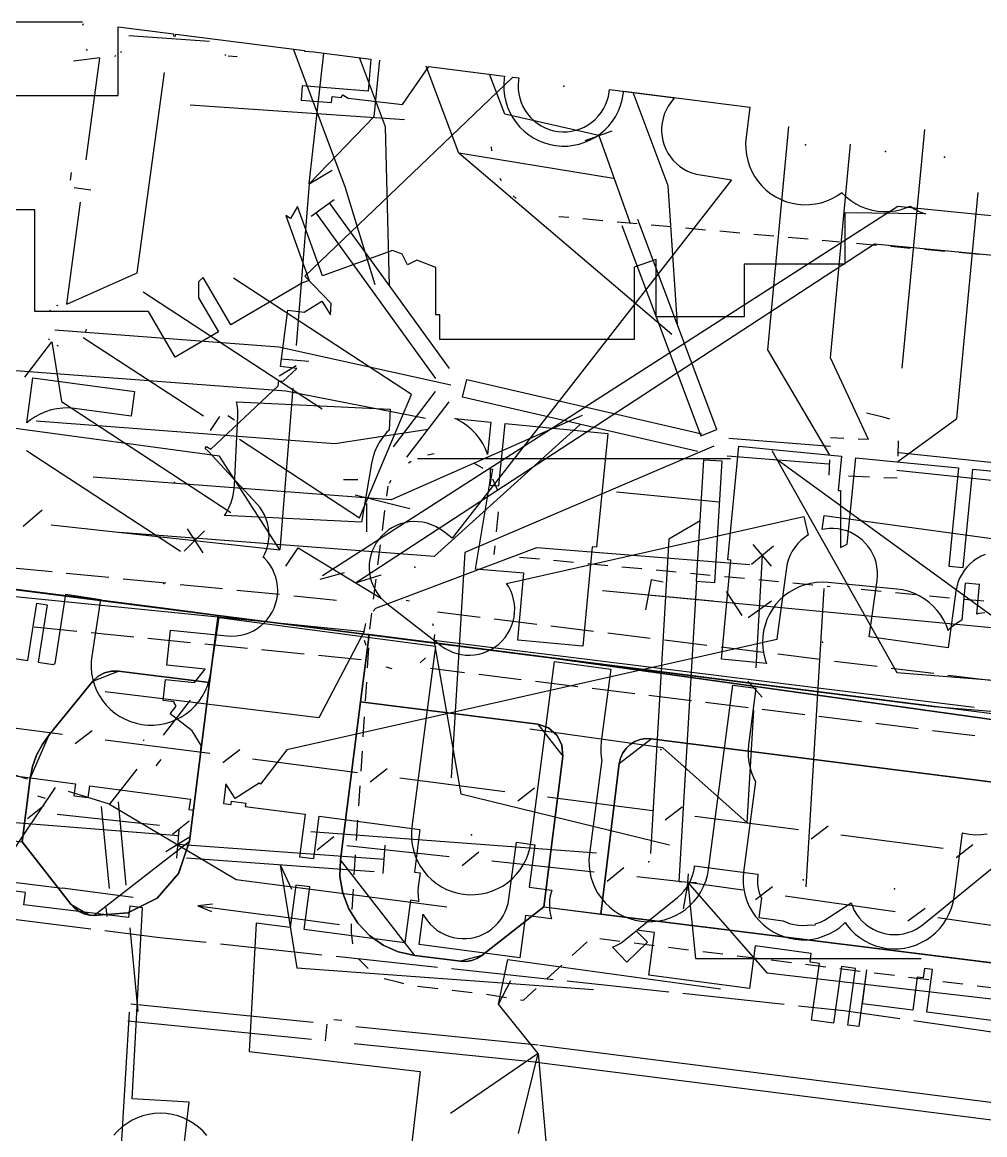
# Model space of a CAD drawing. Header units: metres. Extents: x -3782 to -2031, y 18790 to 19846.
# Drawn here: x -2597.75 to -2564.06, y 18835.66 to 18874.61 of the extents above; entities that cross this region are included whole.
import ezdxf

# ---------------------------------------------------------------- set-up
doc = ezdxf.new("R2010")
doc.units = ezdxf.units.M
for name, color, linetype in [('BOUNDARY', 7, 'Continuous'), ('CURB', 7, 'Continuous'), ('ELECTR_CABLE', 7, 'Continuous'), ('ELECTR_CABLE_COMM', 7, 'Continuous'), ('GAS', 7, 'Continuous'), ('GRASS', 7, 'Continuous'), ('GROUND', 7, 'Continuous'), ('OVERHEAD_POWER_LINE', 7, 'Continuous'), ('ROAD', 7, 'Continuous'), ('SEWER', 7, 'Continuous'), ('SIDEWALK_PATH', 7, 'Continuous'), ('TREE', 7, 'Continuous'), ('WATER_PIPELINE', 7, 'Continuous')]:
    doc.layers.add(name, color=color, linetype=linetype)

msp = doc.modelspace()

# ---------------------------------------------------------------- linework, layer by layer
at = {"layer": 'BOUNDARY'}
msp.add_lwpolyline([(-2641.02, 18864.223), (-2633.237, 18861.024), (-2625.161, 18858.661), (-2616.881, 18857.158), (-2585.777, 18853.191), (-2565.837, 18850.651), (-2558.559, 18850.06), (-2551.256, 18850.135), (-2543.991, 18850.876), (-2536.824, 18852.276)], dxfattribs=at)
at = {"layer": 'CURB'}
for points in [[(-2581.341, 18870.246), (-2581.329, 18870.109)], [(-2581.03, 18869.156), (-2580.984, 18869.074)], [(-2580.562, 18868.534), (-2580.461, 18868.441)], [(-2578.622, 18867.769), (-2578.971, 18867.801)], [(-2577.425, 18867.661), (-2578.124, 18867.725)], [(-2576.228, 18867.553), (-2576.927, 18867.617)], [(-2575.032, 18867.445), (-2575.73, 18867.508)], [(-2573.835, 18867.337), (-2574.534, 18867.4)], [(-2572.638, 18867.229), (-2573.337, 18867.292)], [(-2571.442, 18867.121), (-2572.14, 18867.184)], [(-2570.245, 18867.013), (-2570.944, 18867.076)], [(-2569.144, 18866.914), (-2569.747, 18866.968)], [(-2567.851, 18866.8), (-2568.55, 18866.861)], [(-2566.655, 18866.694), (-2567.353, 18866.756)], [(-2565.458, 18866.588), (-2566.156, 18866.65)], [(-2564.261, 18866.482), (-2564.96, 18866.544)], [(-2583.565, 18859.469), (-2583.446, 18859.494)], [(-2583.446, 18859.494), (-2583.325, 18859.512)], [(-2584.231, 18859.182), (-2584.132, 18859.244)], [(-2581.926, 18859.179), (-2581.626, 18858.997)], [(-2584.957, 18858.365), (-2585.002, 18858.013)], [(-2584.899, 18858.473), (-2584.835, 18858.577)], [(-2581.29, 18858.629), (-2581.122, 18858.256)], [(-2585.065, 18857.517), (-2585.155, 18856.812)], [(-2581.096, 18857.471), (-2581.163, 18856.772)], [(-2585.219, 18856.316), (-2585.308, 18855.612)], [(-2581.211, 18856.275), (-2581.24, 18855.973)], [(-2580.345, 18855.888), (-2579.647, 18855.822)], [(-2579.149, 18855.775), (-2578.451, 18855.709)], [(-2577.953, 18855.662), (-2577.255, 18855.596)], [(-2576.757, 18855.549), (-2576.058, 18855.483)], [(-2575.561, 18855.436), (-2574.862, 18855.37)], [(-2574.364, 18855.323), (-2573.666, 18855.257)], [(-2573.168, 18855.21), (-2572.47, 18855.144)], [(-2585.372, 18855.116), (-2585.462, 18854.412)], [(-2571.972, 18855.097), (-2571.274, 18855.031)], [(-2570.776, 18854.984), (-2570.077, 18854.918)], [(-2569.58, 18854.871), (-2569.465, 18854.86)], [(-2568.383, 18854.757), (-2567.685, 18854.691)], [(-2567.187, 18854.643), (-2566.489, 18854.577)], [(-2565.991, 18854.529), (-2565.293, 18854.463)], [(-2564.795, 18854.415), (-2564.097, 18854.349)], [(-2590.893, 18853.843), (-2591.19, 18851.491)], [(-2585.525, 18853.916), (-2585.595, 18853.365)], [(-2585.631, 18852.711), (-2585.673, 18852.002)], [(-2551.233, 18848.966), (-2551.799, 18848.52), (-2579.762, 18852.425)], [(-2597.747, 18845.916), (-2597.465, 18848.137), (-2596.81, 18849.659), (-2595.273, 18851.537), (-2594.373, 18851.896), (-2591.19, 18851.491)], [(-2595.377, 18843.353), (-2595.241, 18843.336), (-2591.893, 18845.936), (-2591.19, 18851.491)], [(-2585.702, 18851.503), (-2585.74, 18850.85)], [(-2579.488, 18843.636), (-2581.668, 18841.936), (-2582.407, 18841.733), (-2584.008, 18841.933), (-2586.612, 18845.288), (-2585.908, 18850.82)], [(-2585.908, 18850.82), (-2579.699, 18850.03), (-2578.833, 18848.915), (-2579.488, 18843.636)], [(-2585.776, 18850.295), (-2585.823, 18849.587)], [(-2577.503, 18843.388), (-2576.85, 18848.656), (-2575.731, 18849.525), (-2555.864, 18846.999), (-2554.997, 18845.884), (-2555.646, 18840.658)], [(-2585.855, 18849.088), (-2585.901, 18848.392)], [(-2585.934, 18847.88), (-2585.98, 18847.172)], [(-2586.013, 18846.673), (-2586.059, 18845.964)], [(-2597.747, 18845.916), (-2596.048, 18843.732), (-2595.382, 18843.353)], [(-2586.092, 18845.465), (-2586.138, 18844.757)], [(-2586.171, 18844.258), (-2586.217, 18843.549)], [(-2579.488, 18843.636), (-2553.665, 18840.411)], [(-2586.232, 18843.05), (-2586.234, 18842.743)], [(-2586.234, 18842.743), (-2586.187, 18842.342)], [(-2578.497, 18841.93), (-2577.974, 18842.41)], [(-2577.535, 18842.526), (-2576.83, 18842.438)], [(-2576.334, 18842.376), (-2575.629, 18842.289)], [(-2575.133, 18842.227), (-2574.428, 18842.139)], [(-2573.932, 18842.077), (-2573.227, 18841.99)], [(-2585.98, 18841.82), (-2585.641, 18841.482)], [(-2579.39, 18841.113), (-2578.866, 18841.592)], [(-2572.731, 18841.928), (-2572.027, 18841.84)], [(-2571.53, 18841.778), (-2570.826, 18841.691)], [(-2570.33, 18841.629), (-2569.625, 18841.541)], [(-2569.129, 18841.479), (-2568.424, 18841.392)], [(-2567.928, 18841.33), (-2567.223, 18841.242)], [(-2566.727, 18841.18), (-2566.023, 18841.093)], [(-2585.084, 18841.135), (-2584.603, 18841.012)], [(-2584.603, 18841.012), (-2584.398, 18840.952)], [(-2583.908, 18840.863), (-2583.202, 18840.781)], [(-2580.2, 18840.37), (-2579.758, 18840.775)], [(-2565.526, 18841.03), (-2564.822, 18840.942)], [(-2564.326, 18840.879), (-2563.621, 18840.79)], [(-2582.706, 18840.723), (-2582.001, 18840.64)], [(-2581.504, 18840.582), (-2580.803, 18840.468)], [(-2580.31, 18840.388), (-2580.2, 18840.37)]]:
    msp.add_lwpolyline(points, dxfattribs=at)
at = {"layer": 'ELECTR_CABLE'}
for points in [[(-2595.639, 18874.611), (-2599.122, 18874.611)], [(-2598.977, 18872.041), (-2594.394, 18872.041), (-2594.394, 18874.452), (-2592.453, 18874.205), (-2592.453, 18874.13), (-2592.382, 18874.127), (-2592.377, 18874.195), (-2587.868, 18873.62), (-2587.869, 18873.604), (-2587.537, 18873.578), (-2585.548, 18873.324), (-2585.636, 18872.201), (-2587.949, 18872.384), (-2587.982, 18871.885), (-2586.92, 18871.801), (-2586.895, 18872.015), (-2586.584, 18871.979), (-2586.531, 18872.066), (-2586.34, 18871.95), (-2584.437, 18871.729), (-2583.522, 18873.065), (-2583.248, 18873.03), (-2580.865, 18872.726), (-2580.875, 18872.649), (-2580.892, 18872.444), (-2580.888, 18872.238), (-2580.865, 18872.033), (-2580.822, 18871.832), (-2580.759, 18871.635), (-2580.677, 18871.446), (-2580.577, 18871.266), (-2580.46, 18871.097), (-2580.327, 18870.939), (-2580.179, 18870.796), (-2580.017, 18870.668), (-2579.844, 18870.556), (-2579.661, 18870.462), (-2579.469, 18870.386), (-2579.271, 18870.329), (-2579.068, 18870.292), (-2578.863, 18870.275), (-2578.657, 18870.278), (-2578.452, 18870.302), (-2578.251, 18870.345), (-2578.054, 18870.408), (-2577.865, 18870.49), (-2577.685, 18870.59), (-2577.516, 18870.707), (-2577.358, 18870.84), (-2577.215, 18870.988), (-2577.087, 18871.149), (-2576.975, 18871.323), (-2576.881, 18871.506), (-2576.805, 18871.697), (-2576.748, 18871.896), (-2576.711, 18872.098), (-2576.698, 18872.196), (-2572.282, 18871.633), (-2572.415, 18870.585), (-2572.431, 18870.38), (-2572.427, 18870.174), (-2572.402, 18869.969), (-2572.358, 18869.768), (-2572.294, 18869.572), (-2572.211, 18869.383), (-2572.111, 18869.203), (-2571.993, 18869.034), (-2571.859, 18868.878), (-2571.71, 18868.735), (-2571.548, 18868.608), (-2571.374, 18868.497), (-2571.191, 18868.403), (-2570.999, 18868.328), (-2570.8, 18868.273), (-2570.597, 18868.237), (-2570.392, 18868.221), (-2570.186, 18868.225), (-2569.981, 18868.249), (-2569.78, 18868.294), (-2569.584, 18868.358), (-2569.395, 18868.44), (-2569.216, 18868.541), (-2569.066, 18868.646), (-2569.061, 18868.64), (-2568.912, 18868.497), (-2568.75, 18868.37), (-2568.576, 18868.259), (-2568.393, 18868.165), (-2568.201, 18868.09), (-2568.002, 18868.035), (-2567.799, 18867.999), (-2567.594, 18867.983), (-2567.388, 18867.987), (-2567.183, 18868.011), (-2566.982, 18868.056), (-2566.786, 18868.12), (-2566.67, 18868.171), (-2566.51, 18868.069), (-2566.327, 18867.975), (-2566.138, 18867.902), (-2568.961, 18867.94), (-2568.961, 18866.146), (-2572.479, 18866.146), (-2572.479, 18864.301), (-2575.556, 18864.301), (-2575.556, 18866.301), (-2576.332, 18866.039), (-2576.332, 18863.5), (-2583.134, 18863.5), (-2583.134, 18864.368), (-2583.275, 18864.368), (-2583.275, 18866.025), (-2583.934, 18866.284), (-2584.259, 18866.114), (-2584.456, 18866.489), (-2584.791, 18866.621), (-2587.238, 18865.738), (-2588.11, 18868.156), (-2588.361, 18867.739), (-2588.527, 18867.839), (-2587.708, 18865.569), (-2587.941, 18865.485), (-2590.449, 18864.022), (-2591.412, 18865.673), (-2591.576, 18865.523), (-2591.576, 18864.961), (-2590.881, 18863.77), (-2592.399, 18862.884), (-2593.331, 18864.481), (-2597.302, 18864.481), (-2597.302, 18868.041), (-2598.977, 18868.041)], [(-2564.059, 18853.935), (-2564.262, 18853.904), (-2564.341, 18853.884), (-2564.243, 18854.923), (-2564.741, 18854.971), (-2564.863, 18853.681), (-2565.018, 18853.588), (-2565.183, 18853.464), (-2565.335, 18853.325), (-2565.342, 18853.318), (-2565.403, 18853.486), (-2565.491, 18853.672), (-2565.598, 18853.848), (-2565.721, 18854.013), (-2565.86, 18854.166), (-2566.013, 18854.303), (-2566.179, 18854.426), (-2566.356, 18854.531), (-2566.543, 18854.618), (-2566.737, 18854.687), (-2566.937, 18854.737), (-2567.141, 18854.766), (-2569.541, 18854.994), (-2569.747, 18855.004), (-2569.953, 18854.993), (-2570.157, 18854.962), (-2570.356, 18854.911), (-2570.55, 18854.841), (-2570.736, 18854.752), (-2570.912, 18854.646), (-2571.078, 18854.523), (-2571.23, 18854.384), (-2571.368, 18854.231), (-2571.49, 18854.065), (-2571.595, 18853.887), (-2571.683, 18853.701), (-2571.751, 18853.507), (-2571.801, 18853.307), (-2571.83, 18853.103), (-2571.84, 18852.897), (-2571.829, 18852.691), (-2571.798, 18852.487), (-2571.747, 18852.287), (-2571.7, 18852.157), (-2573.273, 18852.306), (-2572.945, 18855.772), (-2573.055, 18855.783), (-2572.666, 18859.764), (-2569.072, 18859.413), (-2569.189, 18858.217), (-2569.112, 18858.217), (-2569.112, 18856.217), (-2568.87, 18856.335), (-2568.574, 18859.365), (-2564.98, 18859.014), (-2565.316, 18855.571), (-2564.818, 18855.524), (-2564.482, 18858.965), (-2560.887, 18858.614)], [(-2576.953, 18858.173), (-2573.358, 18857.822)], [(-2573.583, 18854.344), (-2577.437, 18854.709)], [(-2598.892, 18843.313), (-2595.35, 18842.872)], [(-2594.854, 18842.81), (-2592.931, 18842.571)], [(-2592.931, 18842.571), (-2591.308, 18842.397)], [(-2590.811, 18842.344), (-2587.262, 18841.964)], [(-2586.764, 18841.911), (-2583.215, 18841.531)], [(-2582.718, 18841.478), (-2579.169, 18841.098)], [(-2578.671, 18841.045), (-2575.122, 18840.665)], [(-2574.625, 18840.611), (-2571.076, 18840.232)], [(-2570.578, 18840.178), (-2568.987, 18840.008)], [(-2568.987, 18840.008), (-2567.038, 18839.727)], [(-2566.543, 18839.655), (-2563.01, 18839.145)]]:
    msp.add_lwpolyline(points, dxfattribs=at)
for points in [[(-2597.373, 18862.157), (-2593.82, 18861.68), (-2593.935, 18860.823), (-2595.917, 18861.089), (-2596.122, 18861.107), (-2596.328, 18861.104), (-2596.533, 18861.081), (-2596.735, 18861.038), (-2596.931, 18860.975), (-2597.12, 18860.894), (-2597.301, 18860.794), (-2597.471, 18860.677), (-2597.584, 18860.581)], [(-2584.876, 18861.068), (-2584.911, 18860.325), (-2584.983, 18860.255), (-2585.117, 18860.098), (-2585.234, 18859.929), (-2585.335, 18859.749), (-2585.417, 18859.56), (-2585.481, 18859.364), (-2585.525, 18859.163), (-2585.868, 18857.11), (-2590.672, 18857.336), (-2590.612, 18857.425), (-2590.516, 18857.607), (-2590.437, 18857.797), (-2590.378, 18857.995), (-2590.338, 18858.197), (-2590.318, 18858.402), (-2590.204, 18860.818), (-2590.205, 18861.024), (-2590.226, 18861.229), (-2590.244, 18861.32)], [(-2581.348, 18860.612), (-2581.459, 18859.472), (-2581.463, 18859.487), (-2581.539, 18859.679), (-2581.633, 18859.862), (-2581.744, 18860.036), (-2581.872, 18860.197), (-2582.015, 18860.346), (-2582.171, 18860.48), (-2582.341, 18860.597), (-2582.521, 18860.698), (-2582.606, 18860.735)], [(-2581.285, 18858.96), (-2581.379, 18858.401), (-2581.064, 18858.376), (-2580.851, 18860.564), (-2577.256, 18860.213), (-2577.645, 18856.231), (-2577.795, 18856.246), (-2578.122, 18852.764), (-2580.407, 18852.979), (-2580.187, 18855.325), (-2581.885, 18855.463), (-2581.382, 18858.47), (-2581.358, 18858.674), (-2581.354, 18858.88), (-2581.362, 18858.973)]]:
    msp.add_lwpolyline(points, close=True, dxfattribs=at)
at = {"layer": 'ELECTR_CABLE_COMM'}
for points in [[(-2586.441, 18868.85), (-2588.249, 18873.668)], [(-2585.037, 18870.953), (-2585.945, 18873.374)], [(-2582.464, 18870.033), (-2583.605, 18873.076)], [(-2580.862, 18871.388), (-2581.389, 18872.794)], [(-2575.142, 18868.883), (-2576.369, 18872.154)], [(-2577.571, 18870.641), (-2580.862, 18871.388)], [(-2584.894, 18865.385), (-2585.037, 18870.953)], [(-2578.042, 18870.472), (-2577.1, 18870.81)], [(-2571.649, 18863.146), (-2570.917, 18870.963)], [(-2566.945, 18862.495), (-2566.162, 18870.854)], [(-2577.571, 18870.641), (-2576.478, 18867.595)], [(-2575.011, 18863.684), (-2582.464, 18870.033)], [(-2577.051, 18869.137), (-2582.464, 18870.033)], [(-2569.456, 18862.861), (-2568.755, 18870.346)], [(-2585.398, 18865.413), (-2586.441, 18868.85)], [(-2574.818, 18864.023), (-2575.142, 18868.883)], [(-2565.038, 18860.738), (-2564.296, 18868.654)], [(-2587.638, 18867.816), (-2586.828, 18868.402)], [(-2582.799, 18862.486), (-2586.99, 18868.285)], [(-2587.476, 18867.933), (-2583.285, 18862.135)], [(-2573.439, 18860.347), (-2576.197, 18867.7)], [(-2576.759, 18867.489), (-2574, 18860.136)], [(-2588.768, 18863.235), (-2596.61, 18863.832)], [(-2582.749, 18861.905), (-2588.768, 18863.235)], [(-2569.487, 18859.45), (-2571.649, 18863.146)], [(-2568.13, 18859.999), (-2569.456, 18862.861)], [(-2588.526, 18861.689), (-2598.913, 18862.48)], [(-2582.334, 18861.482), (-2582.19, 18862.102)], [(-2582.19, 18862.102), (-2573.959, 18860.196)], [(-2583.635, 18860.733), (-2588.526, 18861.689)], [(-2583.29, 18861.687), (-2584.76, 18859.742)], [(-2574.103, 18859.576), (-2582.334, 18861.482)], [(-2584.282, 18859.38), (-2582.811, 18861.325)], [(-2586.809, 18859.848), (-2597.257, 18860.643)], [(-2578.147, 18860.839), (-2584.84, 18857.893)], [(-2567.62, 18860.78), (-2568.202, 18860.928)], [(-2567.378, 18860.717), (-2567.621, 18860.779)], [(-2567.104, 18859.23), (-2565.038, 18860.738)], [(-2583.546, 18860.353), (-2586.809, 18859.848)], [(-2578.218, 18860.529), (-2583.336, 18855.904)], [(-2574, 18860.136), (-2573.439, 18860.347)], [(-2573.02, 18860.05), (-2569.462, 18859.767)], [(-2568.994, 18860.035), (-2569.462, 18860.055)], [(-2568.13, 18859.999), (-2568.495, 18860.014)], [(-2567.096, 18859.417), (-2567.074, 18859.954)], [(-2573.544, 18859.773), (-2582.253, 18856.046)], [(-2571.516, 18859.611), (-2567.136, 18851.845)], [(-2567.071, 18859.546), (-2557.115, 18858.497)], [(-2574.151, 18855.026), (-2573.892, 18859.293)], [(-2573.892, 18859.293), (-2573.257, 18859.255)], [(-2573.257, 18859.255), (-2573.517, 18854.987)], [(-2569.512, 18859.133), (-2573.071, 18859.416)], [(-2571.292, 18859.275), (-2563.046, 18853.276)], [(-2569.494, 18859.293), (-2569.516, 18858.756)], [(-2584.84, 18857.893), (-2595.269, 18858.687)], [(-2568.825, 18858.727), (-2568.095, 18858.696)], [(-2557.182, 18857.864), (-2567.138, 18858.913)], [(-2567.596, 18858.675), (-2567.128, 18858.655)], [(-2574.022, 18857.16), (-2575.116, 18856.515)], [(-2583.336, 18855.904), (-2594.335, 18856.741)], [(-2575.116, 18856.515), (-2575.763, 18845.503)], [(-2582.253, 18856.046), (-2582.733, 18848.153)], [(-2571.458, 18856.267), (-2572.224, 18855.625)], [(-2571.52, 18855.562), (-2572.162, 18856.328)], [(-2572.063, 18852.012), (-2571.841, 18855.946)], [(-2574.751, 18844.512), (-2574.133, 18855.025)], [(-2573.517, 18854.987), (-2574.151, 18855.026)], [(-2569.688, 18854.783), (-2570.323, 18844.342)], [(-2572.339, 18853.772), (-2571.525, 18854.356)], [(-2567.136, 18851.845), (-2556.71, 18851.014)], [(-2571.856, 18850.983), (-2572.355, 18851.542)], [(-2572.37, 18846.58), (-2572.148, 18850.514)], [(-2600.012, 18850.158), (-2596.339, 18849.682)], [(-2595.892, 18849.357), (-2595.298, 18849.815)], [(-2575.331, 18849.208), (-2579.986, 18849.865)], [(-2594.851, 18849.49), (-2591.178, 18849.014)], [(-2590.731, 18848.689), (-2590.137, 18849.147)], [(-2572.37, 18846.58), (-2575.331, 18849.208)], [(-2589.69, 18848.822), (-2586.016, 18848.346)], [(-2585.57, 18848.021), (-2584.976, 18848.479)], [(-2584.529, 18848.154), (-2580.855, 18847.678)], [(-2580.408, 18847.353), (-2579.815, 18847.811)], [(-2579.368, 18847.486), (-2575.694, 18847.01)], [(-2596.978, 18847.19), (-2597.561, 18846.719)], [(-2575.247, 18846.685), (-2574.654, 18847.143)], [(-2599.032, 18846.669), (-2592.274, 18846.138)], [(-2592.945, 18846.488), (-2596.524, 18846.874)], [(-2591.907, 18846.643), (-2592.491, 18846.173)], [(-2574.207, 18846.818), (-2572.37, 18846.58)], [(-2592.335, 18845.34), (-2592.26, 18846.338)], [(-2587.652, 18846.277), (-2577.652, 18845.535)], [(-2572.37, 18846.58), (-2570.58, 18846.348)], [(-2570.133, 18846.023), (-2569.539, 18846.481)], [(-2592.725, 18845.58), (-2591.87, 18846.098)], [(-2592.298, 18845.839), (-2585.084, 18845.303)], [(-2586.837, 18846.096), (-2587.42, 18845.626)], [(-2569.092, 18846.156), (-2565.512, 18845.693)], [(-2582.804, 18845.395), (-2586.383, 18845.781)], [(-2585.121, 18844.805), (-2585.047, 18845.802)], [(-2581.766, 18845.549), (-2582.35, 18845.079)], [(-2565.065, 18845.368), (-2564.472, 18845.825)], [(-2592.002, 18845.351), (-2585.429, 18844.875)], [(-2588.716, 18845.113), (-2588.14, 18841.501)], [(-2588.716, 18845.113), (-2588.327, 18844.263)], [(-2577.733, 18844.848), (-2581.312, 18845.234)], [(-2576.695, 18845.002), (-2577.279, 18844.532)], [(-2574.452, 18844.494), (-2576.242, 18844.687)], [(-2574.475, 18844.195), (-2574.429, 18844.793)], [(-2574.153, 18844.476), (-2574.751, 18844.512)], [(-2574.452, 18844.494), (-2574.612, 18843.574)], [(-2572.527, 18844.221), (-2574.452, 18844.494)], [(-2574.452, 18844.494), (-2574.189, 18841.832)], [(-2574.452, 18844.494), (-2571.682, 18841.332)], [(-2571.485, 18844.34), (-2572.084, 18843.89)], [(-2567.192, 18843.463), (-2571.042, 18844.01)], [(-2566.15, 18843.583), (-2566.749, 18843.133)], [(-2561.857, 18842.706), (-2565.707, 18843.252)], [(-2574.189, 18841.832), (-2566.282, 18841.832)], [(-2588.14, 18841.501), (-2577.75, 18840.748)], [(-2571.682, 18841.332), (-2563.827, 18840.423)]]:
    msp.add_lwpolyline(points, dxfattribs=at)
at = {"layer": 'GAS'}
for points in [[(-2599.405, 18848.411), (-2595.882, 18847.944), (-2595.937, 18847.531), (-2595.441, 18847.471), (-2595.387, 18847.878), (-2591.864, 18847.411), (-2591.912, 18847.045), (-2591.738, 18847.023), (-2591.514, 18848.993), (-2591.481, 18849.29), (-2591.805, 18849.8), (-2592.569, 18850.396), (-2592.356, 18850.669), (-2592.445, 18850.809), (-2592.429, 18850.819), (-2592.813, 18850.859), (-2592.737, 18851.598), (-2591.714, 18851.493), (-2591.351, 18851.959), (-2592.686, 18852.095), (-2592.56, 18853.331), (-2590.57, 18853.127), (-2590.413, 18853.119), (-2590.256, 18853.126), (-2590.101, 18853.148), (-2589.948, 18853.186), (-2589.8, 18853.238), (-2589.658, 18853.305), (-2589.523, 18853.385), (-2589.397, 18853.478), (-2589.28, 18853.583), (-2589.174, 18853.699), (-2589.08, 18853.825), (-2588.999, 18853.959), (-2588.931, 18854.101), (-2588.878, 18854.249), (-2588.839, 18854.401), (-2588.815, 18854.556), (-2588.807, 18854.713), (-2588.814, 18854.87), (-2588.837, 18855.025), (-2588.874, 18855.178), (-2588.927, 18855.326), (-2588.993, 18855.468), (-2589.074, 18855.603), (-2589.167, 18855.729), (-2589.272, 18855.846), (-2589.313, 18855.884), (-2589.256, 18855.994), (-2589.197, 18856.14), (-2589.153, 18856.291), (-2589.124, 18856.445), (-2589.111, 18856.601), (-2589.113, 18856.758), (-2589.13, 18856.915), (-2589.162, 18857.068), (-2589.21, 18857.218), (-2589.271, 18857.362), (-2589.347, 18857.5), (-2589.436, 18857.629), (-2589.537, 18857.75), (-2591.243, 18859.589), (-2591.346, 18859.69), (-2591.303, 18859.762), (-2591.146, 18859.666), (-2588.788, 18861.877), (-2588.765, 18862.061), (-2588.612, 18862.042), (-2588.138, 18862.486), (-2588.703, 18862.557), (-2588.455, 18864.528), (-2587.88, 18864.456), (-2587.257, 18864.841), (-2586.964, 18864.368), (-2586.93, 18864.759), (-2587.853, 18865.723), (-2580.575, 18872.69), (-2580.369, 18872.664), (-2580.38, 18872.576), (-2580.392, 18872.419), (-2580.389, 18872.262), (-2580.37, 18872.106), (-2580.337, 18871.953), (-2580.288, 18871.804), (-2580.225, 18871.66), (-2580.148, 18871.523), (-2580.058, 18871.394), (-2579.956, 18871.275), (-2579.843, 18871.166), (-2579.719, 18871.069), (-2579.587, 18870.985), (-2579.447, 18870.914), (-2579.301, 18870.857), (-2579.15, 18870.814), (-2578.995, 18870.787), (-2578.838, 18870.774), (-2578.681, 18870.778), (-2578.525, 18870.796), (-2578.372, 18870.83), (-2578.223, 18870.879), (-2578.079, 18870.942), (-2577.942, 18871.019), (-2577.813, 18871.109), (-2577.694, 18871.211), (-2577.585, 18871.324), (-2577.488, 18871.447), (-2577.404, 18871.58), (-2577.333, 18871.72), (-2577.276, 18871.866), (-2577.233, 18872.017), (-2577.206, 18872.172), (-2577.195, 18872.259), (-2574.908, 18871.968), (-2574.952, 18871.924), (-2575.052, 18871.803), (-2575.14, 18871.673), (-2575.215, 18871.534), (-2575.275, 18871.39), (-2575.321, 18871.24), (-2575.353, 18871.086), (-2575.369, 18870.929), (-2575.369, 18870.772), (-2575.355, 18870.616), (-2575.325, 18870.462), (-2575.28, 18870.312), (-2575.22, 18870.166), (-2575.147, 18870.027), (-2575.06, 18869.897), (-2574.961, 18869.775), (-2574.85, 18869.663), (-2574.729, 18869.563), (-2574.599, 18869.475), (-2574.461, 18869.401), (-2574.316, 18869.34), (-2574.166, 18869.294), (-2574.012, 18869.263), (-2572.921, 18869.096), (-2582.706, 18856.543), (-2583.02, 18856.789), (-2583.149, 18856.879), (-2583.285, 18856.956), (-2583.429, 18857.02), (-2583.578, 18857.069), (-2583.731, 18857.103), (-2583.887, 18857.123), (-2584.044, 18857.126), (-2584.201, 18857.115), (-2584.355, 18857.088), (-2584.507, 18857.046), (-2584.653, 18856.989), (-2584.793, 18856.918), (-2584.926, 18856.834), (-2585.05, 18856.738), (-2585.163, 18856.629), (-2585.266, 18856.51), (-2585.356, 18856.382), (-2585.433, 18856.245), (-2585.497, 18856.102), (-2585.546, 18855.953), (-2585.58, 18855.799), (-2585.6, 18855.644), (-2585.603, 18855.487), (-2585.592, 18855.33), (-2585.565, 18855.175), (-2585.523, 18855.024), (-2585.466, 18854.878), (-2585.396, 18854.737), (-2585.311, 18854.605), (-2585.215, 18854.481), (-2585.106, 18854.367), (-2584.987, 18854.265), (-2583.095, 18852.79), (-2582.967, 18852.7), (-2582.83, 18852.622), (-2582.687, 18852.559), (-2582.538, 18852.51), (-2582.384, 18852.475), (-2582.229, 18852.456), (-2582.072, 18852.453), (-2581.915, 18852.464), (-2581.76, 18852.491), (-2581.609, 18852.533), (-2581.463, 18852.59), (-2581.322, 18852.66), (-2581.19, 18852.744), (-2581.066, 18852.841), (-2580.952, 18852.949), (-2580.85, 18853.068), (-2580.76, 18853.197), (-2580.682, 18853.334), (-2580.619, 18853.477), (-2580.569, 18853.626), (-2580.535, 18853.779), (-2580.516, 18853.935), (-2580.512, 18854.092), (-2580.524, 18854.249), (-2580.551, 18854.404), (-2580.593, 18854.555), (-2580.649, 18854.701), (-2580.72, 18854.842), (-2580.798, 18854.965), (-2570.395, 18857.311), (-2570.246, 18856.652), (-2570.251, 18856.649), (-2570.381, 18856.561), (-2570.501, 18856.46), (-2570.611, 18856.347), (-2570.709, 18856.225), (-2570.795, 18856.093), (-2570.867, 18855.954), (-2570.926, 18855.808), (-2570.97, 18855.658), (-2570.999, 18855.503), (-2571.325, 18853.121), (-2571.336, 18852.999), (-2588.482, 18849.132), (-2589.414, 18847.937), (-2589.458, 18847.97), (-2589.456, 18847.968), (-2590.301, 18847.432), (-2590.627, 18847.945), (-2590.705, 18847.258), (-2590.438, 18847.223), (-2590.423, 18847.338), (-2589.927, 18847.274), (-2589.942, 18847.157), (-2587.846, 18846.879), (-2588.043, 18845.392), (-2587.547, 18845.326), (-2587.35, 18846.813), (-2583.827, 18846.346), (-2584.024, 18844.859), (-2583.819, 18844.832), (-2583.885, 18844.337), (-2583.898, 18844.18), (-2583.895, 18844.023), (-2583.878, 18843.867), (-2583.87, 18843.83), (-2584.156, 18843.868), (-2584.353, 18842.381), (-2587.875, 18842.848), (-2587.678, 18844.335), (-2588.174, 18844.401), (-2588.371, 18842.914), (-2589.566, 18843.072), (-2589.808, 18838.572), (-2583.819, 18837.872), (-2584.284, 18833.899)], [(-2564.041, 18855.975), (-2564.185, 18855.913), (-2564.323, 18855.837), (-2564.452, 18855.749), (-2564.573, 18855.648), (-2564.682, 18855.535), (-2564.781, 18855.413), (-2564.866, 18855.281), (-2564.939, 18855.142), (-2564.997, 18854.996), (-2565.041, 18854.846), (-2565.07, 18854.691), (-2565.341, 18852.71), (-2568.1, 18853.088), (-2567.828, 18855.069), (-2567.815, 18855.226), (-2567.816, 18855.383), (-2567.834, 18855.539), (-2567.866, 18855.692), (-2567.913, 18855.842), (-2567.975, 18855.986), (-2568.05, 18856.124), (-2568.139, 18856.254), (-2568.24, 18856.374), (-2568.352, 18856.484), (-2568.475, 18856.582), (-2568.606, 18856.668), (-2568.746, 18856.74), (-2568.891, 18856.799), (-2569.042, 18856.843), (-2569.196, 18856.871), (-2569.353, 18856.885), (-2569.51, 18856.883), (-2569.666, 18856.866), (-2569.751, 18856.848), (-2569.684, 18857.342), (-2561.856, 18856.27)], [(-2562.556, 18839.497), (-2566.082, 18839.955), (-2565.889, 18841.442), (-2566.168, 18841.479), (-2566.214, 18841.152), (-2566.427, 18841.182), (-2566.577, 18840.019), (-2568.34, 18840.248), (-2568.187, 18841.427), (-2568.195, 18841.428), (-2568.471, 18839.447), (-2568.855, 18839.501), (-2568.579, 18841.482), (-2569.074, 18841.551), (-2569.351, 18839.57), (-2570.12, 18839.677), (-2569.844, 18841.658), (-2570.176, 18841.704), (-2570.133, 18842.01), (-2572.101, 18842.271), (-2572.298, 18840.784), (-2575.82, 18841.25), (-2575.623, 18842.737), (-2576.242, 18842.819), (-2574.811, 18843.97), (-2574.694, 18844.074), (-2574.587, 18844.19), (-2574.492, 18844.315), (-2574.41, 18844.449), (-2574.342, 18844.59), (-2574.287, 18844.737), (-2574.248, 18844.889), (-2574.223, 18845.044), (-2574.221, 18845.074), (-2572.004, 18844.78), (-2572.008, 18844.752), (-2572.017, 18844.595), (-2572.01, 18844.438), (-2571.988, 18844.283), (-2571.951, 18844.13), (-2571.899, 18843.982), (-2571.879, 18843.939), (-2571.969, 18843.262), (-2571.118, 18843.149), (-2571.039, 18843.111), (-2570.891, 18843.057), (-2570.739, 18843.018), (-2570.584, 18842.994), (-2570.427, 18842.985), (-2570.27, 18842.992), (-2570.115, 18843.014), (-2570.109, 18843.015), (-2569.995, 18843), (-2569.989, 18843.044), (-2569.962, 18843.051), (-2569.814, 18843.103), (-2569.672, 18843.169), (-2569.537, 18843.249), (-2568.735, 18843.777), (-2568.693, 18843.657), (-2568.626, 18843.515), (-2568.545, 18843.381), (-2568.452, 18843.254), (-2568.347, 18843.138), (-2568.23, 18843.032), (-2568.104, 18842.939), (-2567.97, 18842.858), (-2567.828, 18842.79), (-2567.68, 18842.737), (-2567.528, 18842.699), (-2567.373, 18842.676), (-2567.216, 18842.668), (-2567.059, 18842.675), (-2566.904, 18842.698), (-2566.751, 18842.736), (-2566.603, 18842.789), (-2566.461, 18842.856), (-2566.327, 18842.936), (-2566.2, 18843.03), (-2563.418, 18845.308)], [(-2592.138, 18834.818), (-2591.906, 18836.804), (-2593.903, 18836.912), (-2593.543, 18843.599), (-2593.985, 18843.658), (-2594.031, 18843.271), (-2597.69, 18843.713), (-2597.638, 18844.142), (-2599.93, 18844.445)]]:
    msp.add_lwpolyline(points, dxfattribs=at)
for points in [[(-2579.809, 18845.814), (-2580.006, 18844.327), (-2579.21, 18844.221), (-2579.226, 18844.18), (-2579.265, 18844.028), (-2579.29, 18843.873), (-2579.299, 18843.716), (-2579.293, 18843.559), (-2579.272, 18843.404), (-2579.235, 18843.251), (-2579.222, 18843.214), (-2580.137, 18843.336), (-2580.334, 18841.849), (-2583.857, 18842.315), (-2583.715, 18843.385), (-2583.658, 18843.283), (-2583.569, 18843.153), (-2583.468, 18843.034), (-2583.355, 18842.924), (-2583.232, 18842.827), (-2583.1, 18842.741), (-2582.96, 18842.67), (-2582.814, 18842.612), (-2582.664, 18842.568), (-2582.509, 18842.54), (-2582.353, 18842.527), (-2582.196, 18842.53), (-2582.04, 18842.548), (-2581.886, 18842.581), (-2581.737, 18842.628), (-2581.592, 18842.691), (-2581.455, 18842.767), (-2581.326, 18842.856), (-2581.206, 18842.958), (-2581.097, 18843.07), (-2580.999, 18843.193), (-2580.914, 18843.325), (-2580.842, 18843.465), (-2580.784, 18843.611), (-2580.741, 18843.762), (-2580.713, 18843.916), (-2580.45, 18845.899)], [(-2575.866, 18842.398), (-2576.585, 18841.704), (-2577.086, 18842.223), (-2576.959, 18842.282), (-2576.824, 18842.361), (-2576.697, 18842.454), (-2576.259, 18842.805)]]:
    msp.add_lwpolyline(points, close=True, dxfattribs=at)
at = {"layer": 'GRASS'}
for points in [[(-2555.179, 18849.294), (-2579.762, 18852.425), (-2551.799, 18848.52), (-2551.698, 18848.516), (-2551.6, 18848.532), (-2551.506, 18848.568), (-2551.421, 18848.622), (-2551.348, 18848.692), (-2551.292, 18848.775), (-2551.253, 18848.867), (-2551.233, 18848.966)], [(-2591.19, 18851.491), (-2594.373, 18851.896), (-2594.627, 18851.896), (-2594.869, 18851.833), (-2595.088, 18851.712), (-2595.273, 18851.537), (-2596.81, 18849.659), (-2597.053, 18849.316), (-2597.245, 18848.944), (-2597.383, 18848.549), (-2597.465, 18848.137), (-2597.747, 18845.916), (-2596.048, 18843.732), (-2595.912, 18843.589), (-2595.753, 18843.476), (-2595.574, 18843.397), (-2595.382, 18843.353), (-2595.241, 18843.336), (-2594.054, 18843.425), (-2593.029, 18843.943), (-2592.273, 18844.808), (-2591.893, 18845.936)], [(-2578.833, 18848.915), (-2578.863, 18849.31), (-2579.036, 18849.651), (-2579.324, 18849.903), (-2579.699, 18850.03), (-2585.908, 18850.82), (-2586.612, 18845.288), (-2586.628, 18844.697), (-2586.53, 18844.119), (-2586.321, 18843.571), (-2586.006, 18843.07), (-2585.599, 18842.641), (-2585.12, 18842.303), (-2584.585, 18842.064), (-2584.008, 18841.933), (-2582.407, 18841.733), (-2582.21, 18841.728), (-2582.017, 18841.761), (-2581.835, 18841.831), (-2581.668, 18841.936), (-2579.488, 18843.636)], [(-2554.997, 18845.884), (-2555.027, 18846.279), (-2555.2, 18846.62), (-2555.488, 18846.872), (-2555.864, 18846.999), (-2575.731, 18849.525), (-2575.928, 18849.531), (-2576.121, 18849.498), (-2576.304, 18849.428), (-2576.471, 18849.323), (-2576.614, 18849.187), (-2576.727, 18849.027), (-2576.806, 18848.849), (-2576.85, 18848.656), (-2577.503, 18843.388), (-2555.646, 18840.658)]]:
    msp.add_lwpolyline(points, close=True, dxfattribs=at)
at = {"layer": 'GROUND'}
msp.add_lwpolyline([(-2551.799, 18848.52), (-2565.531, 18850.437), (-2579.762, 18852.425), (-2585.611, 18853.17), (-2585.908, 18850.82), (-2579.699, 18850.03), (-2579.324, 18849.903), (-2579.036, 18849.651), (-2578.863, 18849.31), (-2578.833, 18848.915), (-2579.488, 18843.636), (-2581.668, 18841.936), (-2581.835, 18841.831), (-2582.017, 18841.761), (-2582.21, 18841.728), (-2582.407, 18841.733), (-2584.008, 18841.933), (-2584.585, 18842.064), (-2585.12, 18842.303), (-2585.599, 18842.641), (-2586.006, 18843.07), (-2586.321, 18843.571), (-2586.53, 18844.119), (-2586.628, 18844.697), (-2586.612, 18845.288), (-2585.908, 18850.82), (-2585.611, 18853.17), (-2585.77, 18853.19), (-2590.893, 18853.843), (-2590.893, 18853.843), (-2585.777, 18853.191), (-2565.837, 18850.651), (-2558.559, 18850.06)], dxfattribs=at)
for points in [[(-2591.893, 18845.936), (-2592.273, 18844.808), (-2593.029, 18843.943), (-2594.054, 18843.425), (-2595.241, 18843.336), (-2595.382, 18843.353), (-2595.574, 18843.397), (-2595.753, 18843.476), (-2595.912, 18843.589), (-2596.048, 18843.732), (-2597.747, 18845.916), (-2597.465, 18848.137), (-2597.383, 18848.549), (-2597.245, 18848.944), (-2597.053, 18849.316), (-2596.81, 18849.659), (-2595.273, 18851.537), (-2595.088, 18851.712), (-2594.869, 18851.833), (-2594.627, 18851.896), (-2594.373, 18851.896), (-2591.19, 18851.491)], [(-2575.731, 18849.525), (-2555.864, 18846.999), (-2555.488, 18846.872), (-2555.2, 18846.62), (-2555.027, 18846.279), (-2554.997, 18845.884), (-2555.646, 18840.658), (-2577.503, 18843.388), (-2576.85, 18848.656), (-2576.806, 18848.849), (-2576.727, 18849.027), (-2576.614, 18849.187), (-2576.471, 18849.323), (-2576.304, 18849.428), (-2576.121, 18849.498), (-2575.928, 18849.531)]]:
    msp.add_lwpolyline(points, close=True, dxfattribs=at)
at = {"layer": 'OVERHEAD_POWER_LINE'}
for points in [[(-2598.822, 18844.595), (-2596.34, 18844.297)], [(-2593.862, 18843.969), (-2596.34, 18844.297)], [(-2591.091, 18843.738), (-2591.604, 18843.671)], [(-2591.604, 18843.671), (-2589.125, 18843.343)], [(-2591.604, 18843.671), (-2591.125, 18843.472)], [(-2586.647, 18843.015), (-2589.125, 18843.343)]]:
    msp.add_lwpolyline(points, dxfattribs=at)
at = {"layer": 'ROAD'}
msp.add_lwpolyline([(-2597.748, 18845.916), (-2597.747, 18845.916), (-2596.048, 18843.732), (-2596.047, 18843.731), (-2595.913, 18843.59), (-2595.911, 18843.588), (-2595.753, 18843.477), (-2595.752, 18843.476), (-2595.575, 18843.397), (-2595.574, 18843.397), (-2595.383, 18843.354), (-2595.382, 18843.353), (-2595.242, 18843.336), (-2595.24, 18843.336), (-2594.056, 18843.425), (-2594.053, 18843.426), (-2593.031, 18843.943), (-2593.028, 18843.945), (-2592.274, 18844.807), (-2592.272, 18844.81), (-2591.893, 18845.935), (-2591.893, 18845.937), (-2591.19, 18851.492), (-2590.893, 18853.842), (-2590.893, 18853.843), (-2590.892, 18853.843), (-2585.77, 18853.19), (-2585.612, 18853.17), (-2585.611, 18853.17), (-2585.611, 18853.169), (-2585.908, 18850.82), (-2586.612, 18845.289), (-2586.612, 18845.288), (-2586.629, 18844.698), (-2586.628, 18844.696), (-2586.53, 18844.12), (-2586.53, 18844.118), (-2586.321, 18843.572), (-2586.321, 18843.571), (-2586.007, 18843.071), (-2586.005, 18843.07), (-2585.6, 18842.642), (-2585.598, 18842.641), (-2585.121, 18842.303), (-2585.119, 18842.302), (-2584.586, 18842.064), (-2584.584, 18842.064), (-2584.008, 18841.933), (-2584.007, 18841.933), (-2582.408, 18841.733), (-2582.407, 18841.733), (-2582.211, 18841.728), (-2582.209, 18841.728), (-2582.019, 18841.761), (-2582.017, 18841.762), (-2581.836, 18841.831), (-2581.834, 18841.832), (-2581.669, 18841.936), (-2581.668, 18841.937), (-2579.489, 18843.635), (-2579.488, 18843.636), (-2579.487, 18843.636), (-2558.084, 18840.963)], dxfattribs=at)
at = {"layer": 'SEWER'}
for points in [[(-2595.614, 18874.551), (-2595.637, 18874.498)], [(-2594.019, 18874.146), (-2591.19, 18873.951)], [(-2595.516, 18873.666), (-2595.478, 18873.622)], [(-2594.314, 18873.546), (-2594.27, 18873.586)], [(-2587.701, 18868.957), (-2587.194, 18873.534)], [(-2595.027, 18873.364), (-2595.954, 18873.245)], [(-2595.508, 18869.797), (-2595.027, 18873.364)], [(-2594.511, 18873.421), (-2594.459, 18873.447)], [(-2590.652, 18873.48), (-2590.621, 18873.464)], [(-2590.54, 18873.438), (-2590.231, 18873.416)], [(-2585.433, 18871.316), (-2585.237, 18873.284)], [(-2593.724, 18865.834), (-2592.769, 18872.856)], [(-2591.871, 18871.72), (-2584.363, 18871.204)], [(-2587.701, 18868.957), (-2585.433, 18871.316)], [(-2596.033, 18869.352), (-2596.07, 18869.077)], [(-2587.701, 18868.957), (-2586.897, 18869.433)], [(-2595.926, 18868.824), (-2595.347, 18868.746)], [(-2587.701, 18868.957), (-2588.155, 18863.298)], [(-2596.189, 18864.743), (-2595.708, 18868.31)], [(-2587.234, 18855.235), (-2567.105, 18868.166)], [(-2567.105, 18868.166), (-2560.908, 18867.549)], [(-2586.078, 18854.985), (-2567.921, 18866.848)], [(-2567.921, 18866.848), (-2560.576, 18866.152)], [(-2596.189, 18864.743), (-2593.724, 18865.834)], [(-2584.129, 18861.576), (-2590.351, 18865.645)], [(-2593.513, 18865.177), (-2587.25, 18861.081)], [(-2596.761, 18864.53), (-2596.797, 18864.492)], [(-2596.498, 18864.697), (-2596.546, 18864.677)], [(-2595.878, 18864.653), (-2595.889, 18864.659)], [(-2595.521, 18863.768), (-2595.507, 18863.818)], [(-2595.507, 18863.818), (-2595.496, 18863.869)], [(-2597.66, 18862.185), (-2596.713, 18863.416)], [(-2596.823, 18863.528), (-2596.789, 18863.488)], [(-2596.713, 18863.416), (-2596.374, 18861.329)], [(-2595.611, 18863.579), (-2591.404, 18860.831)], [(-2596.536, 18863.307), (-2596.487, 18863.287)], [(-2587.715, 18862.733), (-2588.702, 18862.812)], [(-2588.164, 18862.578), (-2588.75, 18862.214)], [(-2588.275, 18861.803), (-2588.729, 18856.144)], [(-2585.942, 18857.263), (-2584.129, 18861.576)], [(-2596.374, 18861.329), (-2590.442, 18857.45)], [(-2590.847, 18860.807), (-2591.166, 18860.317)], [(-2590.323, 18860.676), (-2590.556, 18860.828)], [(-2590.846, 18859.415), (-2598.255, 18860.417)], [(-2590.148, 18860.011), (-2585.942, 18857.263)], [(-2597.593, 18859.616), (-2592.204, 18856.092)], [(-2588.729, 18856.144), (-2590.846, 18859.415)], [(-2583.917, 18859.337), (-2572.96, 18859.337)], [(-2586.501, 18858.607), (-2586.004, 18858.607)], [(-2586.097, 18858.059), (-2584.183, 18857.586)], [(-2597.721, 18856.966), (-2597.055, 18857.535)], [(-2585.683, 18856.771), (-2585.692, 18857.76)], [(-2596.738, 18857.014), (-2588.729, 18856.144)], [(-2591.374, 18856.809), (-2592.077, 18856.098)], [(-2591.97, 18856.872), (-2591.43, 18856.03)], [(-2588.524, 18855.571), (-2588.089, 18856.212)], [(-2588.089, 18856.212), (-2585.175, 18854.435)], [(-2585.37, 18854.102), (-2579.739, 18856.221)], [(-2579.739, 18856.221), (-2572.287, 18855.623)], [(-2598.196, 18855.526), (-2596.704, 18855.377)], [(-2596.206, 18855.327), (-2594.714, 18855.178)], [(-2587.319, 18855.107), (-2586.474, 18855.34)], [(-2586.078, 18854.985), (-2585.188, 18855.268)], [(-2594.216, 18855.128), (-2592.724, 18854.979)], [(-2592.226, 18854.929), (-2590.734, 18854.78)], [(-2575.732, 18855.092), (-2575.938, 18854.036)], [(-2575.313, 18855.01), (-2575.732, 18855.092)], [(-2598.117, 18854.513), (-2585.784, 18853.28)], [(-2590.236, 18854.73), (-2588.744, 18854.581)], [(-2588.246, 18854.531), (-2586.753, 18854.382)], [(-2575.835, 18854.564), (-2559.904, 18853.043)], [(-2573.113, 18854.68), (-2572.562, 18853.845)], [(-2585.469, 18853.99), (-2585.37, 18854.102)], [(-2584.307, 18854.376), (-2584.194, 18854.357)], [(-2583.213, 18853.964), (-2581.724, 18853.78)], [(-2581.228, 18853.719), (-2579.74, 18853.535)], [(-2595.837, 18853.28), (-2597.33, 18853.429)], [(-2585.784, 18853.28), (-2587.372, 18850.255)], [(-2585.784, 18853.28), (-2585.723, 18853.565)], [(-2583.391, 18853.563), (-2583.361, 18853.488)], [(-2579.243, 18853.473), (-2577.755, 18853.289)], [(-2593.847, 18853.081), (-2595.34, 18853.23)], [(-2591.857, 18852.882), (-2593.35, 18853.031)], [(-2585.716, 18852.791), (-2585.77, 18852.967)], [(-2583.321, 18853.177), (-2583.338, 18852.972)], [(-2583.338, 18852.972), (-2564.431, 18850.634)], [(-2583.338, 18852.972), (-2582.402, 18847.591)], [(-2577.258, 18853.228), (-2575.77, 18853.044)], [(-2575.274, 18852.982), (-2573.785, 18852.798)], [(-2589.867, 18852.683), (-2591.36, 18852.832)], [(-2587.877, 18852.484), (-2589.37, 18852.633)], [(-2573.289, 18852.737), (-2571.8, 18852.553)], [(-2571.304, 18852.492), (-2569.815, 18852.307)], [(-2585.887, 18852.285), (-2587.379, 18852.434)], [(-2583.637, 18852.362), (-2583.818, 18852.187)], [(-2569.319, 18852.246), (-2567.83, 18852.062)], [(-2584.801, 18851.977), (-2585.012, 18852.032)], [(-2582.268, 18851.832), (-2583.463, 18851.98)], [(-2580.283, 18851.587), (-2581.772, 18851.771)], [(-2567.334, 18852.001), (-2565.845, 18851.817)], [(-2565.349, 18851.755), (-2563.86, 18851.571)], [(-2578.298, 18851.341), (-2579.787, 18851.525)], [(-2587.372, 18850.255), (-2594.843, 18851.164)], [(-2576.313, 18851.096), (-2577.802, 18851.28)], [(-2574.328, 18850.85), (-2575.817, 18851.034)], [(-2591.867, 18850.873), (-2592.818, 18849.646)], [(-2572.343, 18850.605), (-2573.832, 18850.789)], [(-2570.359, 18850.359), (-2571.847, 18850.544)], [(-2568.374, 18850.114), (-2569.862, 18850.298)], [(-2566.389, 18849.868), (-2567.877, 18850.053)], [(-2564.404, 18849.623), (-2565.893, 18849.807)], [(-2593.478, 18849.469), (-2593.51, 18849.462)], [(-2593.06, 18848.582), (-2592.89, 18848.801)], [(-2597.564, 18848.115), (-2599.005, 18848.556)], [(-2593.737, 18848.461), (-2594.688, 18847.234)], [(-2596.591, 18847.817), (-2601.084, 18841.143)], [(-2597.21, 18847.524), (-2596.945, 18847.443)], [(-2594.688, 18847.234), (-2596.129, 18847.675)], [(-2582.402, 18847.591), (-2575.091, 18845.805)], [(-2594.981, 18847.151), (-2594.711, 18844.282)], [(-2594.688, 18847.234), (-2590.264, 18844.596)], [(-2594.395, 18847.317), (-2594.119, 18844.393)], [(-2590.264, 18844.596), (-2582.891, 18843.642)], [(-2594.817, 18843.613), (-2594.787, 18843.304)], [(-2593.978, 18842.9), (-2593.702, 18839.976)], [(-2581.082, 18840.235), (-2580.754, 18841.793)], [(-2580.754, 18841.793), (-2573.305, 18840.773)], [(-2581.082, 18840.235), (-2580.652, 18841.064)], [(-2593.946, 18840.244), (-2587.564, 18839.599)], [(-2579.69, 18838.501), (-2581.082, 18840.235)], [(-2594.001, 18839.948), (-2595.011, 18823.221)], [(-2594.056, 18839.652), (-2587.619, 18839.001)], [(-2586.561, 18839.659), (-2586.837, 18839.687)], [(-2587.085, 18839.535), (-2587.144, 18838.953)], [(-2586.072, 18839.448), (-2579.69, 18838.803)], [(-2586.127, 18838.85), (-2579.69, 18838.199)], [(-2579.69, 18838.501), (-2582.76, 18836.403)], [(-2580.379, 18835.699), (-2579.69, 18838.501)], [(-2579.69, 18838.501), (-2579.135, 18832.086)], [(-2579.635, 18838.796), (-2560.446, 18836.364)], [(-2579.745, 18838.206), (-2560.502, 18835.766)]]:
    msp.add_lwpolyline(points, dxfattribs=at)
at = {"layer": 'SIDEWALK_PATH'}
msp.add_lwpolyline([(-2592.905, 18854.108), (-2651.983, 18861.636), (-2655.533, 18860.44), (-2655.598, 18859.682), (-2653.991, 18859.478), (-2653.768, 18859.423), (-2653.567, 18859.321), (-2653.393, 18859.176), (-2653.255, 18858.994), (-2649.346, 18852.36), (-2636.447, 18850.749), (-2597.747, 18845.916), (-2597.465, 18848.137), (-2597.383, 18848.549), (-2597.245, 18848.944), (-2597.053, 18849.316), (-2596.81, 18849.659), (-2595.273, 18851.537), (-2595.088, 18851.712), (-2594.869, 18851.833), (-2594.627, 18851.896), (-2594.373, 18851.896), (-2591.19, 18851.491), (-2590.893, 18853.843)], close=True, dxfattribs=at)
msp.add_lwpolyline([(-2551.799, 18848.52), (-2565.531, 18850.437), (-2579.762, 18852.425), (-2585.611, 18853.17), (-2585.908, 18850.82), (-2579.699, 18850.03), (-2579.324, 18849.903), (-2579.036, 18849.651), (-2578.863, 18849.31), (-2578.833, 18848.915), (-2579.488, 18843.636), (-2577.503, 18843.388), (-2576.85, 18848.656), (-2576.806, 18848.849), (-2576.727, 18849.027), (-2576.614, 18849.187), (-2576.471, 18849.323), (-2576.304, 18849.428), (-2576.121, 18849.498), (-2575.928, 18849.531), (-2575.731, 18849.525), (-2555.864, 18846.999)], dxfattribs=at)
at = {"layer": 'TREE'}
for p in [(-2578.793, 18872.374), (-2570.332, 18870.32), (-2567.534, 18870.082), (-2565.468, 18869.891), (-2592.416, 18858.501), (-2584.004, 18855.527), (-2592.794, 18854.963), (-2569.74, 18852.904), (-2575.398, 18849.152), (-2582.029, 18846.163), (-2575.814, 18845.217), (-2570.417, 18844.585), (-2567.214, 18844.268)]:
    msp.add_point(p, dxfattribs=at)
at = {"layer": 'WATER_PIPELINE'}
for points in [[(-2598.085, 18852.344), (-2597.549, 18852.261), (-2597.237, 18854.272), (-2596.879, 18854.216), (-2597.191, 18852.205), (-2596.668, 18852.124), (-2596.596, 18852.154), (-2596.218, 18854.586), (-2595.007, 18854.397), (-2595.314, 18852.421), (-2595.336, 18852.216), (-2595.338, 18852.01), (-2595.319, 18851.805), (-2595.28, 18851.603), (-2595.222, 18851.405), (-2595.144, 18851.214), (-2595.048, 18851.032), (-2594.935, 18850.859), (-2594.805, 18850.699), (-2594.661, 18850.552), (-2594.502, 18850.421), (-2594.332, 18850.305), (-2594.151, 18850.206), (-2593.961, 18850.126), (-2593.764, 18850.065), (-2593.562, 18850.023), (-2593.357, 18850.002), (-2593.151, 18850), (-2592.946, 18850.019), (-2592.743, 18850.058), (-2592.546, 18850.116), (-2592.355, 18850.194), (-2592.172, 18850.29), (-2592, 18850.403), (-2591.84, 18850.533), (-2591.693, 18850.677), (-2591.561, 18850.836), (-2591.446, 18851.006), (-2591.347, 18851.187), (-2591.267, 18851.377), (-2591.206, 18851.574), (-2591.164, 18851.776), (-2590.855, 18853.766), (-2583.279, 18852.771), (-2584.111, 18846.436), (-2584.128, 18846.231), (-2584.124, 18846.025), (-2584.101, 18845.82), (-2584.057, 18845.619), (-2583.994, 18845.422), (-2583.912, 18845.233), (-2583.812, 18845.053), (-2583.694, 18844.884), (-2583.561, 18844.727), (-2583.413, 18844.583), (-2583.252, 18844.455), (-2583.078, 18844.344), (-2582.895, 18844.25), (-2582.703, 18844.174), (-2582.505, 18844.118), (-2582.302, 18844.081), (-2582.097, 18844.064), (-2581.891, 18844.067), (-2581.686, 18844.091), (-2581.485, 18844.135), (-2581.289, 18844.198), (-2581.099, 18844.28), (-2580.919, 18844.38), (-2580.75, 18844.497), (-2580.593, 18844.631), (-2580.45, 18844.779), (-2580.321, 18844.94), (-2580.21, 18845.113), (-2580.116, 18845.297), (-2580.04, 18845.488), (-2579.984, 18845.687), (-2579.947, 18845.889), (-2579.115, 18852.224), (-2577.146, 18851.966), (-2577.48, 18849.425), (-2577.497, 18849.22), (-2577.493, 18849.014), (-2577.47, 18848.809), (-2577.464, 18848.782), (-2577.896, 18845.49), (-2577.913, 18845.285), (-2577.909, 18845.079), (-2577.886, 18844.874), (-2577.842, 18844.673), (-2577.779, 18844.476), (-2577.697, 18844.287), (-2577.597, 18844.107), (-2577.479, 18843.938), (-2577.346, 18843.781), (-2577.198, 18843.637), (-2577.037, 18843.509), (-2576.863, 18843.398), (-2576.68, 18843.304), (-2576.488, 18843.228), (-2576.29, 18843.172), (-2576.087, 18843.135), (-2575.882, 18843.118), (-2575.676, 18843.121), (-2575.471, 18843.145), (-2575.27, 18843.189), (-2575.074, 18843.252), (-2574.884, 18843.334), (-2574.704, 18843.434), (-2574.535, 18843.551), (-2574.378, 18843.685), (-2574.235, 18843.833), (-2574.106, 18843.994), (-2573.995, 18844.167), (-2573.901, 18844.351), (-2573.825, 18844.542), (-2573.769, 18844.741), (-2573.732, 18844.943), (-2572.883, 18851.406), (-2572.069, 18851.299), (-2572.329, 18849.316), (-2572.346, 18849.11), (-2572.342, 18848.904), (-2572.319, 18848.7), (-2572.275, 18848.498), (-2572.212, 18848.302), (-2572.13, 18848.113), (-2572.083, 18848.028), (-2572.499, 18844.858), (-2572.516, 18844.653), (-2572.512, 18844.447), (-2572.489, 18844.242), (-2572.445, 18844.041), (-2572.382, 18843.844), (-2572.3, 18843.655), (-2572.2, 18843.475), (-2572.082, 18843.306), (-2571.949, 18843.149), (-2571.801, 18843.005), (-2571.64, 18842.877), (-2571.466, 18842.766), (-2571.283, 18842.672), (-2571.091, 18842.596), (-2570.893, 18842.54), (-2570.69, 18842.503), (-2570.485, 18842.486), (-2570.279, 18842.489), (-2570.074, 18842.513), (-2569.873, 18842.557), (-2569.677, 18842.62), (-2569.487, 18842.702), (-2569.307, 18842.802), (-2569.138, 18842.919), (-2568.981, 18843.053), (-2568.947, 18843.087), (-2568.879, 18842.989), (-2568.746, 18842.832), (-2568.598, 18842.688), (-2568.437, 18842.56), (-2568.263, 18842.449), (-2568.08, 18842.355), (-2567.888, 18842.279), (-2567.69, 18842.223), (-2567.487, 18842.186), (-2567.282, 18842.169), (-2567.076, 18842.172), (-2566.871, 18842.196), (-2566.67, 18842.24), (-2566.474, 18842.303), (-2566.284, 18842.385), (-2566.104, 18842.485), (-2565.935, 18842.602), (-2565.778, 18842.736), (-2565.635, 18842.884), (-2565.506, 18843.045), (-2565.395, 18843.218), (-2565.301, 18843.402), (-2565.225, 18843.593), (-2565.169, 18843.792), (-2565.132, 18843.994), (-2564.838, 18846.231), (-2564.791, 18846.218), (-2564.589, 18846.181), (-2564.383, 18846.165), (-2564.177, 18846.168), (-2563.973, 18846.192)], [(-2591.292, 18835.638), (-2591.43, 18835.792), (-2591.582, 18835.93), (-2591.748, 18836.053), (-2591.924, 18836.16), (-2592.11, 18836.248), (-2592.304, 18836.318), (-2592.504, 18836.369), (-2592.708, 18836.4), (-2592.913, 18836.41), (-2593.119, 18836.401), (-2593.323, 18836.371), (-2593.523, 18836.321), (-2593.718, 18836.252), (-2593.904, 18836.165), (-2594.081, 18836.059), (-2594.247, 18835.937), (-2594.4, 18835.799), (-2594.539, 18835.647)]]:
    msp.add_lwpolyline(points, dxfattribs=at)

doc.saveas('drawing.dxf')
